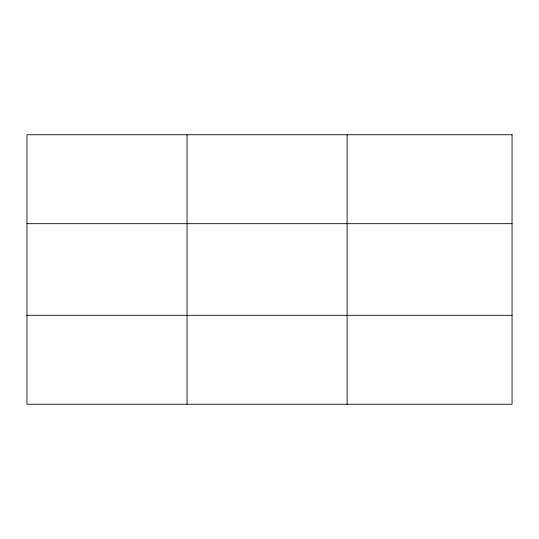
<?xml version="1.0" encoding="UTF-8"?>
<svg xmlns="http://www.w3.org/2000/svg" width="539" height="539" viewBox="0 0 539 539"><rect width="100%" height="100%" fill="white"/><g stroke="black" fill="none" stroke-linecap="round" stroke-linejoin="round"><path stroke-width="0.81" d="M187.033 404.25L187.033 134.75M347.116 404.25L347.116 134.75M26.95 223.685L512.05 223.685M26.95 315.315L512.05 315.315M512.05 134.75L26.95 134.75L26.95 404.25L512.05 404.25L512.05 134.75"/></g></svg>
